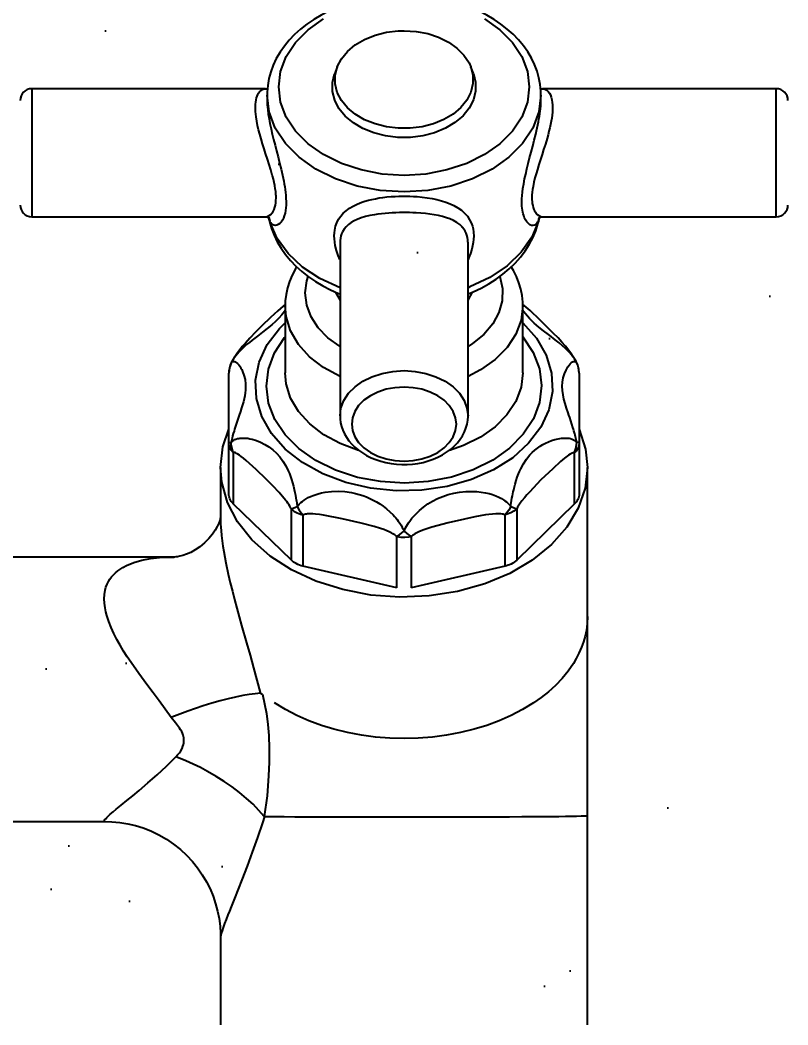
# Model space of a CAD drawing. Extents: x -36 to 357, y 137 to 237.
# Drawn here: x 11.7802 to 11.8396, y 177.7977 to 177.8755 of the extents above; entities that cross this region are included whole.
import ezdxf

# ---------------------------------------------------------------- set-up
doc = ezdxf.new("R2010")
doc.units = 0
doc.header["$LTSCALE"] = 0.01
doc.layers.get('0').update_dxf_attribs({"linetype": 'CONTINUOUS'})
doc.layers.get('DEFPOINTS').update_dxf_attribs({"linetype": 'CONTINUOUS'})
for name, color, linetype in [('01', 1, 'CONTINUOUS'), ('A-HACHURAPARED', 254, 'CONTINUOUS'), ('ARQ-CTA-1_025', 1, 'CONTINUOUS')]:
    doc.layers.add(name, color=color, linetype=linetype)
doc.styles.add('FNDE Texto Cota 0025', font='verdana.ttf', dxfattribs={"height": 0.04})
doc.dimstyles.new('FNDE 1-0025', dxfattribs={"dimscale": 5, "dimtxt": 0.04, "dimasz": 0.0035, "dimexe": 0.15, "dimexo": 0.15, "dimgap": 0.0025, "dimtad": 1, "dimzin": 1, "dimdsep": 46, "dimtxsty": 'FNDE Texto Cota 0025', "dimblk": 'tic', "dimcen": 0.015, "dimdle": 0.15, "dimse1": 1, "dimse2": 1, "dimclrd": 251, "dimclre": 251, "dimclrt": 256, "dimaunit": 1, "dimadec": 3, "dimazin": 0, "dimtfac": 1, "dimtix": 1, "dimtmove": 2, "dimatfit": 3, "dimfxl": 0.15, "dimtvp": 1, "dimtolj": 1, "dimtzin": 0, "dimarcsym": 0})

# ---------------------------------------------------------------- blocks, each defined once
blk = doc.blocks.new('tic')
at = {"color": 251}
for p, q in [((0, -1), (0, 1)), ((-1, 0), (1, 0))]:
    blk.add_line(p, q, dxfattribs=at)
blk.add_line((-0.6, -0.6), (0.6, 0.6))
blk = doc.blocks.new('*D64')
at = {"layer": 'ARQ-CTA-1_025', "color": 251, "lineweight": -2, "transparency": 16777216}
for p, q in [((11.625811, 177.804245), (11.625811, 177.821745)), ((11.625811, 177.736745), (11.625811, 177.786745)), ((11.625811, 177.719245), (11.625811, 177.701745))]:
    blk.add_line(p, q, dxfattribs=at)
at = {"layer": 'DEFPOINTS', "color": 0, "transparency": 16777216}
for p in [(11.625811, 177.786745), (12.037832, 177.786745), (12.037832, 177.736745)]:
    blk.add_point(p, dxfattribs=at)
at = {"layer": 'ARQ-CTA-1_025', "color": 251, "lineweight": -2, "transparency": 16777216, "xscale": 0.0175, "yscale": 0.0175, "zscale": 0.0175}
for p, rotation in [((11.625811, 177.786745), 270), ((11.625811, 177.736745), 90)]:
    blk.add_blockref('tic', p, dxfattribs=dict(at, rotation=rotation))
at = {"layer": 'ARQ-CTA-1_025', "transparency": 16777216, "insert": (11.592492, 177.761745), "char_height": 0.04, "attachment_point": 5, "rotation": 90, "style": 'FNDE Texto Cota 0025'}
blk.add_mtext('\\A1;0.05', dxfattribs=at)
blk = doc.blocks.new('*D65')
at = {"layer": 'ARQ-CTA-1_025', "color": 251, "lineweight": -2, "transparency": 16777216}
for p, q in [((11.502679, 177.894297), (11.502679, 177.911797)), ((11.502679, 177.786797), (11.502679, 177.876797)), ((11.502679, 177.769297), (11.502679, 177.751797))]:
    blk.add_line(p, q, dxfattribs=at)
at = {"layer": 'DEFPOINTS', "color": 0, "transparency": 16777216}
for p in [(11.502679, 177.876797), (11.9147, 177.876797), (11.9147, 177.786797)]:
    blk.add_point(p, dxfattribs=at)
at = {"layer": 'ARQ-CTA-1_025', "color": 251, "lineweight": -2, "transparency": 16777216, "xscale": 0.0175, "yscale": 0.0175, "zscale": 0.0175}
for p, rotation in [((11.502679, 177.876797), 270), ((11.502679, 177.786797), 90)]:
    blk.add_blockref('tic', p, dxfattribs=dict(at, rotation=rotation))
at = {"layer": 'ARQ-CTA-1_025', "transparency": 16777216, "insert": (11.46936, 177.831797), "char_height": 0.04, "attachment_point": 5, "rotation": 90, "style": 'FNDE Texto Cota 0025'}
blk.add_mtext('\\A1;0.10', dxfattribs=at)
blk = doc.blocks.new('A$C093F1C31')
at = {"layer": '01', "ltscale": 10}
for p, q in [((0.09522, 0.14158), (0.09489, 0.14071)), ((0.11277, 0.14071), (0.11243, 0.14158)), ((0.05583, 0.13874), (0.05583, 0.12224)), ((0.08595, 0.13874), (0.05583, 0.13874)), ((0.15183, 0.13874), (0.1217, 0.13874)), ((0.15183, 0.12224), (0.15183, 0.13874)), ((0.08617, 0.13793), (0.08617, 0.13738)), ((0.12149, 0.13738), (0.12149, 0.13793)), ((0.12149, 0.13728), (0.12149, 0.13738)), ((0.05583, 0.12224), (0.08595, 0.12224)), ((0.08636, 0.12217), (0.08637, 0.12213)), ((0.08636, 0.12214), (0.08638, 0.12205)), ((0.1217, 0.12224), (0.15183, 0.12224)), ((0.09558, 0.11886), (0.09558, 0.11882)), ((0.09558, 0.11882), (0.09558, 0.09654)), ((0.11208, 0.09654), (0.11208, 0.11882)), ((0.0885, 0.11077), (0.0885, 0.10211)), ((0.11916, 0.10211), (0.11916, 0.11077)), ((0.08125, 0.09307), (0.08125, 0.10207)), ((0.12641, 0.10207), (0.12641, 0.09307)), ((0.08125, 0.08646), (0.08125, 0.09307)), ((0.12641, 0.09307), (0.12641, 0.08646)), ((0.08182, 0.09182), (0.08182, 0.08521)), ((0.12583, 0.08521), (0.12583, 0.09182)), ((0.08017, 0.08989), (0.08017, 0.08322)), ((0.12748, 0.07065), (0.12748, 0.08989)), ((0.0893, 0.07793), (0.08182, 0.08521)), ((0.0893, 0.07793), (0.0893, 0.08454)), ((0.12583, 0.08521), (0.11836, 0.07793)), ((0.11836, 0.08454), (0.11836, 0.07793)), ((0.0908, 0.08377), (0.0908, 0.07716)), ((0.11686, 0.07716), (0.11686, 0.08377)), ((0.1029, 0.07438), (0.1029, 0.08099)), ((0.10475, 0.08099), (0.10475, 0.07438)), ((0.07415, 0.07834), (0.05303, 0.07834)), ((0.07406, 0.07834), (0.07415, 0.07834)), ((0.07415, 0.07834), (0.07419, 0.07834)), ((0.1029, 0.07438), (0.0908, 0.07716)), ((0.11686, 0.07716), (0.10475, 0.07438)), ((0.12748, 0.04498), (0.12748, 0.07065)), ((0.04789, 0.04423), (0.06527, 0.04423)), ((0.12748, 0.01799), (0.12748, 0.04498)), ((0.08017, 0.02934), (0.08017, 0.01799))]:
    blk.add_line(p, q, dxfattribs=at)
for points in [[(0.10002, 0.15055, 0), (0.09962, 0.15049, 0), (0.09846, 0.15025, 0), (0.09733, 0.14996, 0), (0.09622, 0.14961, 0), (0.09515, 0.1492, 0), (0.09412, 0.14874, 0), (0.09314, 0.14824, 0), (0.0922, 0.14768, 0), (0.09131, 0.14707, 0), (0.09049, 0.14642, 0), (0.08972, 0.14573, 0), (0.08902, 0.145, 0), (0.0884, 0.14424, 0), (0.08784, 0.14345, 0), (0.08736, 0.14263, 0), (0.08696, 0.14179, 0), (0.08664, 0.14093, 0), (0.08641, 0.14006, 0), (0.08625, 0.13918, 0), (0.08617, 0.1383, 0), (0.08617, 0.13789, 0)], [(0.11421, 0.14774, 0), (0.1162, 0.14633, 0), (0.11782, 0.1447, 0), (0.11901, 0.1429, 0), (0.11974, 0.14097, 0), (0.11998, 0.13899, 0), (0.11974, 0.13701, 0), (0.11901, 0.13508, 0), (0.11782, 0.13328, 0), (0.1162, 0.13165, 0), (0.11421, 0.13024, 0), (0.11191, 0.1291, 0), (0.10935, 0.12826, 0), (0.10663, 0.12774, 0), (0.10383, 0.12757, 0), (0.10102, 0.12774, 0), (0.0983, 0.12826, 0), (0.09575, 0.1291, 0), (0.09344, 0.13024, 0), (0.09145, 0.13165, 0), (0.08983, 0.13328, 0), (0.08864, 0.13508, 0), (0.08792, 0.13701, 0), (0.08767, 0.13899, 0), (0.08792, 0.14097, 0), (0.08864, 0.1429, 0), (0.08983, 0.1447, 0), (0.09145, 0.14633, 0), (0.09344, 0.14774, 0)], [(0.12149, 0.13796, 0), (0.12147, 0.13841, 0), (0.12139, 0.13929, 0), (0.12122, 0.14016, 0), (0.12098, 0.14102, 0), (0.12066, 0.14187, 0), (0.12025, 0.1427, 0), (0.11978, 0.1435, 0), (0.11923, 0.14428, 0), (0.1186, 0.14504, 0), (0.11791, 0.14576, 0), (0.11715, 0.14644, 0), (0.11633, 0.14708, 0), (0.11545, 0.14768, 0), (0.11451, 0.14824, 0), (0.11353, 0.14875, 0), (0.1125, 0.1492, 0), (0.11143, 0.14961, 0), (0.11033, 0.14995, 0), (0.1092, 0.15025, 0), (0.10804, 0.15049, 0), (0.10764, 0.15055, 0)], [(0.09522, 0.14158, 0), (0.09576, 0.14261, 0), (0.09654, 0.14356, 0), (0.09754, 0.1444, 0), (0.09874, 0.14511, 0), (0.10009, 0.14565, 0), (0.10155, 0.14602, 0), (0.10308, 0.14621, 0), (0.10383, 0.14623, 0)], [(0.10383, 0.14623, 0), (0.10538, 0.14614, 0), (0.10688, 0.14585, 0), (0.10829, 0.14539, 0), (0.10956, 0.14476, 0), (0.11066, 0.14398, 0), (0.11155, 0.14308, 0), (0.11221, 0.14208, 0), (0.11243, 0.14158, 0)], [(0.11243, 0.14158, 0), (0.11271, 0.1405, 0), (0.11271, 0.1394, 0), (0.11245, 0.13832, 0), (0.11192, 0.13728, 0), (0.11115, 0.13633, 0), (0.11016, 0.13548, 0), (0.10897, 0.13477, 0), (0.10763, 0.13422, 0), (0.10617, 0.13384, 0), (0.10464, 0.13365, 0), (0.10308, 0.13364, 0), (0.10155, 0.13383, 0), (0.10009, 0.1342, 0), (0.09874, 0.13475, 0), (0.09754, 0.13545, 0), (0.09654, 0.13629, 0), (0.09576, 0.13724, 0), (0.09522, 0.13827, 0), (0.09495, 0.13936, 0), (0.09494, 0.14045, 0), (0.0952, 0.14154, 0), (0.09522, 0.14158, 0)], [(0.11277, 0.14071, 0), (0.11305, 0.13959, 0), (0.11306, 0.13844, 0), (0.11279, 0.13732, 0), (0.11224, 0.13624, 0), (0.11144, 0.13525, 0), (0.1104, 0.13437, 0), (0.10917, 0.13364, 0), (0.10777, 0.13306, 0), (0.10626, 0.13267, 0), (0.10467, 0.13247, 0), (0.10305, 0.13246, 0), (0.10146, 0.13266, 0), (0.09994, 0.13304, 0), (0.09854, 0.13361, 0), (0.0973, 0.13434, 0), (0.09626, 0.13521, 0), (0.09544, 0.1362, 0), (0.09489, 0.13727, 0), (0.0946, 0.1384, 0), (0.09459, 0.13954, 0), (0.09487, 0.14066, 0), (0.09489, 0.14071, 0)], [(0.08596, 0.12224, 0), (0.08603, 0.12224, 0), (0.08623, 0.12228, 0), (0.08644, 0.12238, 0), (0.08664, 0.12252, 0), (0.0868, 0.12269, 0), (0.08694, 0.12291, 0), (0.08707, 0.12316, 0), (0.08718, 0.12346, 0), (0.08725, 0.12372, 0), (0.08729, 0.12401, 0), (0.08732, 0.12432, 0), (0.08733, 0.12465, 0), (0.08733, 0.12488, 0), (0.08732, 0.12512, 0), (0.08728, 0.12548, 0), (0.08723, 0.12585, 0), (0.08717, 0.12624, 0), (0.08708, 0.12665, 0), (0.08698, 0.12707, 0), (0.08687, 0.1275, 0), (0.08684, 0.12761, 0), (0.08665, 0.12828, 0), (0.08644, 0.12896, 0), (0.08622, 0.12966, 0), (0.08599, 0.13037, 0), (0.08579, 0.131, 0), (0.08559, 0.13163, 0), (0.0854, 0.13226, 0), (0.08522, 0.13289, 0), (0.08508, 0.13346, 0), (0.08495, 0.13402, 0), (0.08484, 0.13457, 0), (0.08476, 0.1351, 0), (0.08472, 0.13545, 0), (0.08469, 0.13579, 0), (0.08467, 0.13611, 0), (0.08467, 0.13643, 0), (0.08468, 0.13673, 0), (0.08471, 0.13701, 0), (0.08475, 0.13729, 0), (0.08481, 0.13755, 0), (0.08489, 0.13778, 0), (0.08498, 0.138, 0), (0.08508, 0.13819, 0), (0.0852, 0.13835, 0), (0.08539, 0.13853, 0), (0.08559, 0.13866, 0), (0.08581, 0.13872, 0), (0.08596, 0.13874, 0)], [(0.12171, 0.13874, 0), (0.12186, 0.13872, 0), (0.12206, 0.13866, 0), (0.12226, 0.13854, 0), (0.12242, 0.13839, 0), (0.12257, 0.13819, 0), (0.1227, 0.13795, 0), (0.12281, 0.13766, 0), (0.1229, 0.13733, 0), (0.12295, 0.13696, 0), (0.12298, 0.13668, 0), (0.12299, 0.13638, 0), (0.12298, 0.13607, 0), (0.12296, 0.13572, 0), (0.12293, 0.13535, 0), (0.12288, 0.13496, 0), (0.12281, 0.13455, 0), (0.12273, 0.13413, 0), (0.12263, 0.13369, 0), (0.12252, 0.13325, 0), (0.1224, 0.13279, 0), (0.12227, 0.13233, 0), (0.12206, 0.13161, 0), (0.12183, 0.13089, 0), (0.12163, 0.13025, 0), (0.12142, 0.12961, 0), (0.12121, 0.12897, 0), (0.12102, 0.12833, 0), (0.12086, 0.12777, 0), (0.12071, 0.12723, 0), (0.12058, 0.12668, 0), (0.12047, 0.12615, 0), (0.12041, 0.12576, 0), (0.12036, 0.12538, 0), (0.12033, 0.12501, 0), (0.12032, 0.12465, 0), (0.12032, 0.12443, 0), (0.12034, 0.12422, 0), (0.12037, 0.12393, 0), (0.12042, 0.12366, 0), (0.12049, 0.12341, 0), (0.12057, 0.12318, 0), (0.12067, 0.12298, 0), (0.12078, 0.1228, 0), (0.12081, 0.12275, 0), (0.121, 0.12254, 0), (0.12121, 0.12238, 0), (0.12144, 0.12228, 0), (0.12167, 0.12224, 0), (0.1217, 0.12224, 0)], [(0.12149, 0.13793, 0), (0.12122, 0.13576, 0), (0.12042, 0.13366, 0), (0.11912, 0.13168, 0), (0.11735, 0.1299, 0), (0.11518, 0.12836, 0), (0.11266, 0.12711, 0), (0.10987, 0.12619, 0), (0.10689, 0.12563, 0), (0.10383, 0.12544, 0), (0.10076, 0.12563, 0), (0.09779, 0.12619, 0), (0.095, 0.12711, 0), (0.09248, 0.12836, 0), (0.0903, 0.1299, 0), (0.08853, 0.13168, 0), (0.08723, 0.13366, 0), (0.08644, 0.13576, 0), (0.08617, 0.1379, 0)], [(0.12149, 0.13793, 0), (0.12149, 0.13796, 0)], [(0.08617, 0.13738, 0), (0.08617, 0.13719, 0), (0.08618, 0.13692, 0), (0.0862, 0.13664, 0), (0.08622, 0.13635, 0), (0.08625, 0.13605, 0), (0.08633, 0.13547, 0), (0.08642, 0.13487, 0), (0.08654, 0.13424, 0), (0.08668, 0.13358, 0), (0.08684, 0.13289, 0), (0.08701, 0.13219, 0), (0.0872, 0.13146, 0), (0.08738, 0.13074, 0), (0.08759, 0.12995, 0), (0.08779, 0.12916, 0), (0.08799, 0.12836, 0), (0.08817, 0.12758, 0), (0.08833, 0.12683, 0), (0.08839, 0.12646, 0), (0.08845, 0.12609, 0), (0.08851, 0.12573, 0), (0.08855, 0.12537, 0), (0.08859, 0.12502, 0), (0.08861, 0.12469, 0), (0.08863, 0.12413, 0), (0.08862, 0.12374, 0), (0.08859, 0.12338, 0), (0.08855, 0.12303, 0), (0.08849, 0.12271, 0), (0.08839, 0.12236, 0), (0.08827, 0.12205, 0), (0.08814, 0.12177, 0), (0.08798, 0.12154, 0), (0.08781, 0.12135, 0), (0.08762, 0.12122, 0), (0.08743, 0.12113, 0), (0.08723, 0.12111, 0), (0.08703, 0.12115, 0), (0.08684, 0.12125, 0), (0.08675, 0.12133, 0), (0.08667, 0.12143, 0), (0.08658, 0.12155, 0), (0.08651, 0.12168, 0)], [(0.12115, 0.12168, 0), (0.12106, 0.12154, 0), (0.12097, 0.12141, 0), (0.12081, 0.12126, 0), (0.12064, 0.12116, 0), (0.12046, 0.12111, 0), (0.12027, 0.12112, 0), (0.12006, 0.1212, 0), (0.11986, 0.12134, 0), (0.11966, 0.12156, 0), (0.11948, 0.12184, 0), (0.11933, 0.12218, 0), (0.11926, 0.12237, 0), (0.1192, 0.12259, 0), (0.11915, 0.12282, 0), (0.1191, 0.12307, 0), (0.11907, 0.12333, 0), (0.11904, 0.12361, 0), (0.11903, 0.12413, 0), (0.11904, 0.12454, 0), (0.11906, 0.12497, 0), (0.11911, 0.12542, 0), (0.11917, 0.12589, 0), (0.11926, 0.12648, 0), (0.11938, 0.1271, 0), (0.11952, 0.12774, 0), (0.11967, 0.1284, 0), (0.11985, 0.12911, 0), (0.12003, 0.12983, 0), (0.12023, 0.13058, 0), (0.12042, 0.13133, 0), (0.12062, 0.13211, 0), (0.12082, 0.1329, 0), (0.12091, 0.1333, 0), (0.121, 0.13369, 0), (0.12108, 0.13409, 0), (0.12116, 0.13448, 0), (0.12122, 0.13483, 0), (0.12128, 0.13517, 0), (0.12133, 0.13551, 0), (0.12138, 0.13584, 0), (0.12142, 0.13617, 0), (0.12145, 0.13649, 0), (0.12147, 0.13681, 0), (0.12148, 0.13711, 0), (0.12149, 0.13728, 0)], [(0.09557, 0.11672, 0), (0.09535, 0.11724, 0), (0.09513, 0.11789, 0), (0.09497, 0.11852, 0), (0.0949, 0.11895, 0), (0.09485, 0.11937, 0), (0.09484, 0.11978, 0), (0.09486, 0.12015, 0), (0.0949, 0.1205, 0), (0.09501, 0.121, 0), (0.09518, 0.12146, 0), (0.0954, 0.12191, 0), (0.09568, 0.12232, 0), (0.096, 0.12268, 0), (0.09637, 0.12301, 0), (0.09679, 0.12332, 0), (0.09726, 0.1236, 0), (0.09779, 0.12386, 0), (0.09837, 0.12409, 0), (0.09879, 0.12423, 0), (0.09924, 0.12435, 0), (0.0997, 0.12447, 0), (0.10015, 0.12456, 0), (0.10063, 0.12465, 0), (0.10111, 0.12472, 0), (0.10163, 0.12478, 0), (0.10216, 0.12483, 0), (0.10269, 0.12486, 0), (0.10316, 0.12488, 0), (0.10362, 0.12489, 0), (0.10409, 0.12489, 0), (0.10458, 0.12488, 0), (0.10506, 0.12486, 0), (0.10554, 0.12483, 0), (0.10619, 0.12476, 0), (0.10682, 0.12468, 0), (0.10745, 0.12457, 0), (0.10805, 0.12445, 0), (0.10865, 0.12429, 0), (0.10922, 0.12411, 0), (0.10976, 0.1239, 0), (0.11027, 0.12367, 0), (0.11078, 0.12338, 0), (0.11123, 0.12306, 0), (0.11164, 0.12269, 0), (0.112, 0.12229, 0), (0.11229, 0.12185, 0), (0.11252, 0.12137, 0), (0.11264, 0.12102, 0), (0.11273, 0.12065, 0), (0.11279, 0.12026, 0), (0.11281, 0.11974, 0), (0.1128, 0.11933, 0), (0.11275, 0.11892, 0), (0.11268, 0.11849, 0), (0.11257, 0.11805, 0), (0.1124, 0.11751, 0), (0.11219, 0.11696, 0), (0.11208, 0.11672, 0)], [(0.08596, 0.12224, 0), (0.08601, 0.12223, 0), (0.08621, 0.12219, 0), (0.08633, 0.12214, 0), (0.0864, 0.12209, 0), (0.08644, 0.12206, 0), (0.08644, 0.12206, 0)], [(0.08638, 0.12214, 0), (0.08636, 0.12217, 0)], [(0.08651, 0.12168, 0), (0.08646, 0.12192, 0), (0.08638, 0.12214, 0)], [(0.08638, 0.12205, 0), (0.08648, 0.1216, 0), (0.08674, 0.12071, 0), (0.08708, 0.11984, 0), (0.08749, 0.11899, 0), (0.08799, 0.11816, 0), (0.08855, 0.11736, 0), (0.08919, 0.11659, 0), (0.0899, 0.11585, 0), (0.09067, 0.11515, 0), (0.09151, 0.11449, 0), (0.09241, 0.11388, 0), (0.09336, 0.11332, 0), (0.09436, 0.1128, 0), (0.0954, 0.11234, 0), (0.09557, 0.11227, 0)], [(0.08639, 0.12214, 0), (0.08651, 0.12168, 0)], [(0.11208, 0.11882, 0), (0.11207, 0.11905, 0), (0.11205, 0.11926, 0), (0.112, 0.11956, 0), (0.11193, 0.11985, 0), (0.11183, 0.12012, 0), (0.11171, 0.12038, 0), (0.11155, 0.12062, 0), (0.11138, 0.12085, 0), (0.11133, 0.12091, 0), (0.11101, 0.12121, 0), (0.11064, 0.12148, 0), (0.11021, 0.12173, 0), (0.10974, 0.12194, 0), (0.10929, 0.1221, 0), (0.1088, 0.12225, 0), (0.10827, 0.12237, 0), (0.1077, 0.12248, 0), (0.10716, 0.12256, 0), (0.1066, 0.12263, 0), (0.10601, 0.12269, 0), (0.1054, 0.12273, 0), (0.10497, 0.12275, 0), (0.10455, 0.12276, 0), (0.10412, 0.12277, 0), (0.10367, 0.12277, 0), (0.10323, 0.12277, 0), (0.10278, 0.12275, 0), (0.10231, 0.12273, 0), (0.10185, 0.1227, 0), (0.10139, 0.12267, 0), (0.10093, 0.12262, 0), (0.10047, 0.12256, 0), (0.10004, 0.12249, 0), (0.09943, 0.12238, 0), (0.09885, 0.12225, 0), (0.0983, 0.12208, 0), (0.0978, 0.12189, 0), (0.09738, 0.12169, 0), (0.097, 0.12147, 0), (0.09665, 0.12122, 0), (0.09635, 0.12093, 0), (0.0961, 0.12062, 0), (0.0959, 0.12028, 0), (0.09578, 0.12002, 0), (0.0957, 0.11975, 0), (0.09563, 0.11947, 0), (0.09559, 0.11917, 0), (0.09558, 0.11886, 0)], [(0.11208, 0.11228, 0), (0.11274, 0.11255, 0), (0.11377, 0.11303, 0), (0.11475, 0.11358, 0), (0.11569, 0.11417, 0), (0.11657, 0.11482, 0), (0.11739, 0.11551, 0), (0.11815, 0.11624, 0), (0.11883, 0.11702, 0), (0.11944, 0.11783, 0), (0.11998, 0.11867, 0), (0.12043, 0.11953, 0), (0.12081, 0.12042, 0), (0.1211, 0.12132, 0), (0.12129, 0.12213, 0)], [(0.12126, 0.12212, 0), (0.12118, 0.1219, 0), (0.12115, 0.12168, 0)], [(0.12126, 0.12212, 0), (0.12115, 0.12168, 0)], [(0.1212, 0.12204, 0), (0.12121, 0.12205, 0), (0.12125, 0.12209, 0), (0.12132, 0.12213, 0), (0.12143, 0.12219, 0), (0.12158, 0.12223, 0), (0.12171, 0.12224, 0)], [(0.09558, 0.11308, 0), (0.09299, 0.11426, 0), (0.09073, 0.11574, 0), (0.08888, 0.11747, 0), (0.08747, 0.11941, 0), (0.08656, 0.12149, 0), (0.08651, 0.12168, 0)], [(0.12115, 0.12168, 0), (0.12029, 0.11959, 0), (0.11893, 0.11764, 0), (0.11711, 0.11589, 0), (0.11488, 0.11438, 0), (0.11233, 0.11317, 0), (0.11208, 0.11308, 0)], [(0.08999, 0.11576, 0), (0.08984, 0.1155, 0), (0.08941, 0.11471, 0), (0.08906, 0.11389, 0), (0.0888, 0.11306, 0), (0.08862, 0.11222, 0), (0.08852, 0.11137, 0), (0.0885, 0.11078, 0)], [(0.11916, 0.11078, 0), (0.11914, 0.11122, 0), (0.11906, 0.11207, 0), (0.1189, 0.1129, 0), (0.11865, 0.11372, 0), (0.11833, 0.11452, 0), (0.11793, 0.1153, 0), (0.11766, 0.11576, 0)], [(0.09558, 0.10549, 0), (0.09402, 0.10661, 0), (0.09276, 0.1079, 0), (0.09184, 0.10932, 0), (0.09128, 0.11084, 0), (0.0911, 0.1124, 0), (0.09131, 0.11397, 0), (0.09148, 0.11451, 0)], [(0.11617, 0.11452, 0), (0.11652, 0.11297, 0), (0.11648, 0.1114, 0), (0.11606, 0.10986, 0), (0.11527, 0.1084, 0), (0.11413, 0.10705, 0), (0.11267, 0.10587, 0), (0.11208, 0.10549, 0)], [(0.09499, 0.11252, 0), (0.09558, 0.11149, 0)], [(0.11208, 0.11149, 0), (0.11266, 0.11251, 0)], [(0.0885, 0.11092, 0), (0.08824, 0.11071, 0), (0.08754, 0.1101, 0), (0.08662, 0.10924, 0), (0.08549, 0.10814, 0), (0.08469, 0.10735, 0), (0.08395, 0.10658, 0), (0.08337, 0.10593, 0), (0.08297, 0.10548, 0), (0.08265, 0.10508, 0), (0.08235, 0.10469, 0), (0.08209, 0.1043, 0), (0.0819, 0.10401, 0), (0.08174, 0.10374, 0), (0.08159, 0.10347, 0), (0.08155, 0.10338, 0)], [(0.09558, 0.10163, 0), (0.09346, 0.10278, 0), (0.09166, 0.10418, 0), (0.09022, 0.10577, 0), (0.0892, 0.10752, 0), (0.08863, 0.10936, 0), (0.0885, 0.11078, 0)], [(0.11916, 0.11078, 0), (0.11893, 0.1089, 0), (0.11824, 0.10707, 0), (0.11711, 0.10536, 0), (0.11558, 0.10381, 0), (0.11369, 0.10247, 0), (0.11208, 0.10163, 0)], [(0.12611, 0.10338, 0), (0.1261, 0.1034, 0), (0.12596, 0.10367, 0), (0.12581, 0.10392, 0), (0.12566, 0.10416, 0), (0.12544, 0.10449, 0), (0.12521, 0.10481, 0), (0.12496, 0.10513, 0), (0.12463, 0.10554, 0), (0.12419, 0.10604, 0), (0.12369, 0.10659, 0), (0.12308, 0.10722, 0), (0.12226, 0.10804, 0), (0.12135, 0.10893, 0), (0.12008, 0.11012, 0), (0.11933, 0.11077, 0), (0.11916, 0.11092, 0)], [(0.0885, 0.11013, 0), (0.08841, 0.11002, 0), (0.08807, 0.10959, 0), (0.08768, 0.10915, 0), (0.08725, 0.10871, 0), (0.08677, 0.10827, 0), (0.0862, 0.1078, 0), (0.08558, 0.10733, 0), (0.08493, 0.10683, 0), (0.0846, 0.10658, 0), (0.08426, 0.10632, 0), (0.0839, 0.10603, 0), (0.08354, 0.10573, 0), (0.08319, 0.10541, 0), (0.08284, 0.10508, 0), (0.08258, 0.10481, 0), (0.08234, 0.10454, 0), (0.08211, 0.10425, 0), (0.082, 0.1041, 0), (0.08189, 0.10396, 0), (0.0818, 0.10381, 0), (0.08171, 0.10367, 0), (0.08162, 0.10352, 0), (0.08155, 0.10337, 0)], [(0.12611, 0.10337, 0), (0.12602, 0.10354, 0), (0.12588, 0.10378, 0), (0.12572, 0.10402, 0), (0.12555, 0.10425, 0), (0.12536, 0.10449, 0), (0.12519, 0.10468, 0), (0.12502, 0.10487, 0), (0.12484, 0.10505, 0), (0.12465, 0.10524, 0), (0.12426, 0.1056, 0), (0.12385, 0.10595, 0), (0.12348, 0.10624, 0), (0.12311, 0.10653, 0), (0.12279, 0.10678, 0), (0.12246, 0.10703, 0), (0.12182, 0.10751, 0), (0.12121, 0.108, 0), (0.12063, 0.1085, 0), (0.12032, 0.1088, 0), (0.12002, 0.10909, 0), (0.11975, 0.1094, 0), (0.11949, 0.1097, 0), (0.11927, 0.10998, 0), (0.11915, 0.11013, 0)], [(0.11916, 0.10856, 0), (0.12092, 0.10655, 0), (0.12217, 0.10436, 0), (0.12286, 0.10205, 0), (0.12298, 0.09969, 0), (0.12251, 0.09734, 0), (0.12147, 0.0951, 0), (0.1199, 0.09301, 0), (0.11784, 0.09115, 0), (0.11535, 0.08957, 0), (0.11251, 0.08832, 0), (0.10941, 0.08744, 0), (0.10614, 0.08695, 0), (0.1028, 0.08687, 0), (0.09949, 0.0872, 0), (0.09631, 0.08794, 0), (0.09336, 0.08905, 0), (0.09073, 0.09051, 0), (0.0885, 0.09226, 0), (0.08673, 0.09427, 0), (0.08548, 0.09646, 0), (0.08479, 0.09878, 0), (0.08468, 0.10114, 0), (0.08515, 0.10348, 0), (0.08618, 0.10573, 0), (0.08776, 0.10781, 0), (0.0885, 0.10856, 0)], [(0.11916, 0.10672, 0), (0.12047, 0.10474, 0), (0.12128, 0.10263, 0), (0.12156, 0.10045, 0), (0.1213, 0.09827, 0), (0.12051, 0.09616, 0), (0.11921, 0.09418, 0), (0.11745, 0.09238, 0), (0.11527, 0.09083, 0), (0.11274, 0.08957, 0), (0.10995, 0.08864, 0), (0.10696, 0.08807, 0), (0.10388, 0.08787, 0), (0.1008, 0.08806, 0), (0.09781, 0.08861, 0), (0.09501, 0.08953, 0), (0.09247, 0.09078, 0), (0.09028, 0.09232, 0), (0.0885, 0.09411, 0), (0.08718, 0.09609, 0), (0.08637, 0.09819, 0), (0.08609, 0.10037, 0), (0.08635, 0.10255, 0), (0.08714, 0.10466, 0), (0.08844, 0.10665, 0), (0.0885, 0.10672, 0)], [(0.08155, 0.10337, 0), (0.08136, 0.10289, 0), (0.08126, 0.10237, 0), (0.08125, 0.10207, 0)], [(0.08155, 0.10337, 0), (0.08159, 0.10344, 0), (0.08165, 0.1035, 0), (0.08172, 0.10355, 0), (0.0818, 0.10357, 0), (0.08188, 0.10358, 0), (0.08195, 0.10357, 0), (0.08203, 0.10354, 0), (0.0821, 0.1035, 0), (0.08218, 0.10345, 0), (0.08234, 0.10331, 0), (0.08251, 0.10313, 0), (0.08265, 0.10294, 0), (0.08279, 0.10272, 0), (0.0829, 0.10251, 0), (0.08301, 0.10228, 0), (0.08319, 0.10178, 0), (0.08333, 0.10122, 0), (0.0834, 0.10062, 0), (0.08341, 0.10025, 0), (0.0834, 0.09988, 0), (0.08336, 0.0995, 0), (0.0833, 0.09911, 0), (0.08322, 0.09874, 0), (0.08312, 0.09836, 0), (0.08301, 0.09797, 0), (0.08289, 0.09758, 0), (0.08273, 0.09711, 0), (0.08257, 0.09663, 0), (0.0824, 0.09613, 0), (0.08231, 0.09587, 0), (0.08222, 0.0956, 0), (0.08214, 0.09535, 0), (0.08206, 0.0951, 0), (0.08198, 0.09485, 0), (0.08191, 0.09459, 0), (0.08182, 0.09428, 0), (0.08173, 0.09397, 0), (0.08166, 0.09365, 0), (0.08162, 0.09349, 0), (0.08159, 0.09334, 0), (0.08155, 0.09314, 0)], [(0.12611, 0.09314, 0), (0.12607, 0.09331, 0), (0.12603, 0.09349, 0), (0.12599, 0.09367, 0), (0.12595, 0.09385, 0), (0.1259, 0.09404, 0), (0.12585, 0.09423, 0), (0.12574, 0.09461, 0), (0.12568, 0.09483, 0), (0.12561, 0.09504, 0), (0.12547, 0.09547, 0), (0.12533, 0.0959, 0), (0.12519, 0.09633, 0), (0.12508, 0.09664, 0), (0.12498, 0.09694, 0), (0.12478, 0.09753, 0), (0.1246, 0.09812, 0), (0.12445, 0.09869, 0), (0.12433, 0.09925, 0), (0.12426, 0.09981, 0), (0.12424, 0.10036, 0), (0.12428, 0.1009, 0), (0.12437, 0.10145, 0), (0.12453, 0.10198, 0), (0.12473, 0.10246, 0), (0.12485, 0.10269, 0), (0.12497, 0.10289, 0), (0.12511, 0.10308, 0), (0.12525, 0.10325, 0), (0.1254, 0.10339, 0), (0.12554, 0.1035, 0), (0.12565, 0.10355, 0), (0.12576, 0.10358, 0), (0.12586, 0.10357, 0), (0.12591, 0.10356, 0), (0.12595, 0.10354, 0), (0.126, 0.10351, 0), (0.12604, 0.10347, 0), (0.12607, 0.10343, 0), (0.12611, 0.10337, 0)], [(0.12641, 0.10207, 0), (0.12636, 0.10259, 0), (0.12623, 0.10309, 0), (0.12611, 0.10337, 0)], [(0.09796, 0.0921, 0), (0.09559, 0.09297, 0), (0.09347, 0.09412, 0), (0.09167, 0.09551, 0), (0.09023, 0.0971, 0), (0.08921, 0.09885, 0), (0.08863, 0.10069, 0), (0.0885, 0.10211, 0)], [(0.09558, 0.09654, 0), (0.0957, 0.09756, 0), (0.09607, 0.09854, 0), (0.09668, 0.09946, 0), (0.09751, 0.10029, 0), (0.09852, 0.10101, 0), (0.0997, 0.1016, 0), (0.10101, 0.10203, 0), (0.10239, 0.10229, 0), (0.10383, 0.10238, 0), (0.10526, 0.10229, 0), (0.10665, 0.10203, 0), (0.10795, 0.1016, 0), (0.10913, 0.10101, 0), (0.11015, 0.10029, 0), (0.11097, 0.09946, 0), (0.11158, 0.09854, 0), (0.11195, 0.09756, 0), (0.11208, 0.09655, 0)], [(0.11916, 0.10211, 0), (0.11892, 0.10023, 0), (0.11823, 0.0984, 0), (0.1171, 0.09669, 0), (0.11557, 0.09514, 0), (0.11368, 0.09381, 0), (0.11149, 0.09272, 0), (0.10968, 0.09209, 0)], [(0.09558, 0.09654, 0), (0.09559, 0.09615, 0), (0.09566, 0.09566, 0), (0.09577, 0.09518, 0), (0.09593, 0.0947, 0), (0.09615, 0.09424, 0), (0.09641, 0.09378, 0), (0.09672, 0.09333, 0), (0.09708, 0.09291, 0), (0.0975, 0.0925, 0), (0.09796, 0.09211, 0), (0.09846, 0.09176, 0), (0.09901, 0.09143, 0), (0.09959, 0.09115, 0), (0.10021, 0.0909, 0), (0.10085, 0.09069, 0), (0.1015, 0.09052, 0), (0.10218, 0.0904, 0), (0.10286, 0.09031, 0), (0.10355, 0.09027, 0), (0.10425, 0.09028, 0), (0.10494, 0.09033, 0), (0.10562, 0.09042, 0), (0.10629, 0.09055, 0), (0.10695, 0.09073, 0), (0.10758, 0.09095, 0), (0.1082, 0.09121, 0), (0.10878, 0.09151, 0), (0.10932, 0.09185, 0), (0.10983, 0.09222, 0), (0.1103, 0.09263, 0), (0.11071, 0.09306, 0), (0.11107, 0.09352, 0), (0.11138, 0.09399, 0), (0.11163, 0.09448, 0), (0.11182, 0.09498, 0), (0.11196, 0.09547, 0), (0.11204, 0.09597, 0), (0.11208, 0.09647, 0), (0.11208, 0.09655, 0)], [(0.08017, 0.08989, 0), (0.08047, 0.09255, 0), (0.08122, 0.09483, 0)], [(0.12643, 0.09483, 0), (0.12725, 0.09223, 0), (0.12748, 0.08989, 0)], [(0.08155, 0.09314, 0), (0.08162, 0.09322, 0), (0.08171, 0.09329, 0), (0.0818, 0.09336, 0), (0.0819, 0.09342, 0), (0.08201, 0.09348, 0), (0.08213, 0.09353, 0), (0.08237, 0.09361, 0), (0.08252, 0.09364, 0), (0.08267, 0.09367, 0), (0.083, 0.09369, 0), (0.08334, 0.09369, 0), (0.0837, 0.09365, 0), (0.08397, 0.0936, 0), (0.08424, 0.09354, 0), (0.08479, 0.09337, 0), (0.08534, 0.09315, 0), (0.08588, 0.09287, 0), (0.0864, 0.09254, 0), (0.0869, 0.09217, 0), (0.08737, 0.09174, 0), (0.0878, 0.09127, 0), (0.08821, 0.09072, 0), (0.08858, 0.09012, 0), (0.0889, 0.08946, 0), (0.08905, 0.08911, 0), (0.08918, 0.08874, 0), (0.08932, 0.08834, 0), (0.08945, 0.08792, 0), (0.08957, 0.08748, 0), (0.08968, 0.08703, 0), (0.08976, 0.08667, 0), (0.08983, 0.08631, 0), (0.0899, 0.08594, 0), (0.08993, 0.08575, 0), (0.08996, 0.08556, 0), (0.08999, 0.08538, 0), (0.09001, 0.08521, 0), (0.09004, 0.08503, 0), (0.09006, 0.08485, 0)], [(0.1176, 0.08485, 0), (0.11762, 0.08505, 0), (0.11766, 0.08534, 0), (0.1177, 0.08564, 0), (0.11775, 0.08594, 0), (0.11781, 0.08624, 0), (0.11786, 0.0865, 0), (0.11791, 0.08675, 0), (0.11797, 0.087, 0), (0.11803, 0.08724, 0), (0.11815, 0.08774, 0), (0.1183, 0.08822, 0), (0.11843, 0.08864, 0), (0.11858, 0.08905, 0), (0.11872, 0.08939, 0), (0.11888, 0.08972, 0), (0.11922, 0.09036, 0), (0.11961, 0.09096, 0), (0.12007, 0.09152, 0), (0.12037, 0.09183, 0), (0.12069, 0.09211, 0), (0.12103, 0.09238, 0), (0.12138, 0.09263, 0), (0.12173, 0.09284, 0), (0.12208, 0.09304, 0), (0.12245, 0.09321, 0), (0.12283, 0.09336, 0), (0.12326, 0.0935, 0), (0.12369, 0.0936, 0), (0.12413, 0.09367, 0), (0.12434, 0.09369, 0), (0.12456, 0.09369, 0), (0.12475, 0.09369, 0), (0.12494, 0.09367, 0), (0.12512, 0.09365, 0), (0.1253, 0.09361, 0), (0.1255, 0.09354, 0), (0.12568, 0.09346, 0), (0.12586, 0.09336, 0), (0.12594, 0.09329, 0), (0.12602, 0.09323, 0), (0.12611, 0.09314, 0)], [(0.08125, 0.09307, 0), (0.08129, 0.0931, 0), (0.08143, 0.09312, 0), (0.08155, 0.09314, 0)], [(0.08182, 0.09182, 0), (0.08155, 0.09214, 0), (0.08136, 0.09249, 0), (0.08126, 0.09285, 0), (0.08125, 0.09307, 0)], [(0.08182, 0.09182, 0), (0.08165, 0.09232, 0), (0.08156, 0.09283, 0), (0.08155, 0.09314, 0)], [(0.12583, 0.09182, 0), (0.126, 0.09232, 0), (0.12609, 0.09283, 0), (0.12611, 0.09314, 0)], [(0.12641, 0.09307, 0), (0.12636, 0.0927, 0), (0.12623, 0.09234, 0), (0.12601, 0.09201, 0), (0.12583, 0.09182, 0)], [(0.12641, 0.09307, 0), (0.12636, 0.0931, 0), (0.12623, 0.09312, 0), (0.12611, 0.09314, 0)], [(0.0893, 0.08454, 0), (0.08925, 0.08464, 0), (0.0892, 0.08473, 0), (0.08915, 0.08482, 0), (0.0891, 0.08491, 0), (0.08897, 0.0851, 0), (0.08884, 0.08529, 0), (0.0887, 0.08548, 0), (0.08856, 0.08566, 0), (0.08774, 0.08665, 0), (0.0869, 0.08754, 0), (0.08605, 0.08838, 0), (0.08476, 0.08964, 0), (0.08347, 0.0908, 0), (0.08315, 0.09107, 0), (0.08284, 0.09131, 0), (0.08262, 0.09146, 0), (0.08242, 0.0916, 0), (0.08221, 0.09171, 0), (0.08211, 0.09176, 0), (0.08201, 0.0918, 0), (0.08194, 0.09181, 0), (0.08188, 0.09182, 0), (0.08182, 0.09182, 0)], [(0.12583, 0.09182, 0), (0.12579, 0.09182, 0), (0.12571, 0.09181, 0), (0.12562, 0.09179, 0), (0.12553, 0.09175, 0), (0.12543, 0.09171, 0), (0.12524, 0.0916, 0), (0.12504, 0.09147, 0), (0.12453, 0.09109, 0), (0.12402, 0.09066, 0), (0.123, 0.08973, 0), (0.12149, 0.08828, 0), (0.11999, 0.08671, 0), (0.11967, 0.08636, 0), (0.11935, 0.08598, 0), (0.11903, 0.08559, 0), (0.11873, 0.08517, 0), (0.11864, 0.08504, 0), (0.11856, 0.08491, 0), (0.11848, 0.08477, 0), (0.1184, 0.08463, 0), (0.11836, 0.08454, 0)], [(0.12748, 0.08989, 0), (0.12718, 0.08724, 0), (0.12629, 0.08465, 0), (0.12483, 0.0822, 0), (0.12284, 0.07994, 0), (0.12037, 0.07794, 0), (0.11747, 0.07623, 0), (0.11424, 0.07487, 0), (0.11074, 0.0739, 0), (0.10706, 0.07332, 0), (0.1033, 0.07317, 0), (0.09956, 0.07344, 0), (0.09592, 0.07413, 0), (0.09248, 0.07522, 0), (0.08933, 0.07667, 0), (0.08655, 0.07847, 0), (0.08421, 0.08055, 0), (0.08236, 0.08287, 0), (0.08105, 0.08537, 0), (0.08033, 0.08798, 0), (0.08017, 0.08989, 0)], [(0.08182, 0.08521, 0), (0.08168, 0.08536, 0), (0.08156, 0.08551, 0), (0.08146, 0.08568, 0), (0.08137, 0.08585, 0), (0.08132, 0.086, 0), (0.08128, 0.08615, 0), (0.08125, 0.0863, 0), (0.08125, 0.08646, 0)], [(0.09006, 0.08485, 0), (0.09016, 0.08499, 0), (0.09032, 0.08517, 0), (0.09051, 0.08535, 0), (0.09072, 0.08552, 0), (0.09094, 0.08568, 0), (0.0912, 0.08585, 0), (0.09148, 0.086, 0), (0.09178, 0.08614, 0), (0.09225, 0.08633, 0), (0.09274, 0.08649, 0), (0.0932, 0.0866, 0), (0.09366, 0.08669, 0), (0.0945, 0.08679, 0), (0.09534, 0.08682, 0), (0.09621, 0.08677, 0), (0.09706, 0.08665, 0), (0.09756, 0.08655, 0), (0.09805, 0.08642, 0), (0.09854, 0.08627, 0), (0.09901, 0.08609, 0), (0.09944, 0.0859, 0), (0.09987, 0.08569, 0), (0.10028, 0.08546, 0), (0.10069, 0.08521, 0), (0.10114, 0.0849, 0), (0.10158, 0.08455, 0), (0.102, 0.08418, 0), (0.10241, 0.08377, 0), (0.10259, 0.08358, 0), (0.10276, 0.08338, 0), (0.10293, 0.08317, 0), (0.10309, 0.08295, 0), (0.10328, 0.08269, 0), (0.10345, 0.08243, 0), (0.10361, 0.08215, 0), (0.10375, 0.08187, 0), (0.10383, 0.08169, 0)], [(0.10383, 0.08169, 0), (0.10392, 0.0819, 0), (0.10403, 0.08211, 0), (0.10415, 0.08232, 0), (0.10428, 0.08254, 0), (0.10442, 0.08276, 0), (0.10457, 0.08297, 0), (0.10485, 0.08333, 0), (0.10515, 0.08367, 0), (0.10548, 0.08401, 0), (0.10582, 0.08433, 0), (0.10636, 0.08478, 0), (0.10692, 0.08518, 0), (0.10752, 0.08555, 0), (0.10815, 0.08587, 0), (0.10882, 0.08616, 0), (0.10951, 0.08639, 0), (0.11024, 0.08658, 0), (0.11098, 0.08671, 0), (0.11181, 0.0868, 0), (0.11264, 0.08681, 0), (0.11322, 0.08678, 0), (0.11378, 0.08672, 0), (0.11434, 0.08662, 0), (0.11479, 0.08652, 0), (0.11523, 0.08639, 0), (0.11566, 0.08623, 0), (0.11607, 0.08605, 0), (0.11638, 0.08589, 0), (0.11666, 0.08572, 0), (0.11685, 0.08559, 0), (0.11703, 0.08545, 0), (0.11719, 0.08531, 0), (0.1173, 0.0852, 0), (0.11741, 0.08509, 0), (0.11751, 0.08497, 0), (0.1176, 0.08485, 0)], [(0.12641, 0.08646, 0), (0.1264, 0.08628, 0), (0.12637, 0.0861, 0), (0.12631, 0.08593, 0), (0.12624, 0.08575, 0), (0.12616, 0.08561, 0), (0.12607, 0.08547, 0), (0.12596, 0.08534, 0), (0.12583, 0.08521, 0)], [(0.0893, 0.08454, 0), (0.08954, 0.08464, 0), (0.08985, 0.08476, 0), (0.09006, 0.08485, 0)], [(0.0893, 0.08454, 0), (0.08964, 0.08426, 0), (0.09005, 0.08403, 0), (0.0905, 0.08385, 0), (0.0908, 0.08377, 0)], [(0.09006, 0.08485, 0), (0.09031, 0.0844, 0), (0.09061, 0.08399, 0), (0.0908, 0.08377, 0)], [(0.1176, 0.08485, 0), (0.11734, 0.0844, 0), (0.11705, 0.08399, 0), (0.11686, 0.08377, 0)], [(0.11836, 0.08454, 0), (0.11801, 0.08426, 0), (0.11761, 0.08403, 0), (0.11715, 0.08385, 0), (0.11686, 0.08377, 0)], [(0.1176, 0.08485, 0), (0.11794, 0.08471, 0), (0.11822, 0.08459, 0), (0.11836, 0.08454, 0)], [(0.08017, 0.08348, 0), (0.08016, 0.08344, 0), (0.08013, 0.08329, 0), (0.08006, 0.08305, 0), (0.07993, 0.08271, 0), (0.07975, 0.08229, 0), (0.07948, 0.08181, 0), (0.07912, 0.08128, 0), (0.07867, 0.08071, 0), (0.07812, 0.08016, 0), (0.07752, 0.07966, 0), (0.07691, 0.07925, 0), (0.07632, 0.07893, 0), (0.07579, 0.0787, 0), (0.07533, 0.07854, 0), (0.07494, 0.07844, 0), (0.07463, 0.07838, 0), (0.07439, 0.07835, 0), (0.07423, 0.07834, 0), (0.07418, 0.07834, 0)], [(0.08017, 0.08322, 0), (0.08017, 0.08301, 0), (0.08018, 0.08258, 0), (0.08024, 0.08174, 0), (0.0803, 0.0811, 0), (0.08037, 0.08044, 0), (0.08047, 0.07975, 0), (0.08058, 0.07906, 0), (0.08071, 0.07833, 0), (0.08085, 0.0776, 0), (0.08117, 0.07611, 0), (0.08143, 0.07502, 0), (0.0817, 0.07393, 0), (0.08198, 0.07284, 0), (0.08227, 0.07174, 0), (0.08289, 0.06951, 0), (0.08353, 0.06728, 0), (0.08399, 0.06566, 0), (0.08444, 0.06405, 0), (0.0853, 0.06087, 0), (0.08533, 0.06076, 0)], [(0.1029, 0.08099, 0), (0.10283, 0.08105, 0), (0.10274, 0.08112, 0), (0.10265, 0.08119, 0), (0.10255, 0.08125, 0), (0.1024, 0.08134, 0), (0.10225, 0.08142, 0), (0.10193, 0.08157, 0), (0.10161, 0.08171, 0), (0.10121, 0.08187, 0), (0.1008, 0.08201, 0), (0.09997, 0.08227, 0), (0.09831, 0.08271, 0), (0.09587, 0.08328, 0), (0.09344, 0.08375, 0), (0.09292, 0.08382, 0), (0.09241, 0.08388, 0), (0.09207, 0.0839, 0), (0.09173, 0.08391, 0), (0.0914, 0.0839, 0), (0.09126, 0.08388, 0), (0.09113, 0.08386, 0), (0.09099, 0.08384, 0), (0.09087, 0.0838, 0), (0.0908, 0.08377, 0)], [(0.11686, 0.08377, 0), (0.11678, 0.0838, 0), (0.1167, 0.08383, 0), (0.11662, 0.08385, 0), (0.11653, 0.08386, 0), (0.11632, 0.08389, 0), (0.11611, 0.0839, 0), (0.11589, 0.08391, 0), (0.11566, 0.0839, 0), (0.11433, 0.08378, 0), (0.11297, 0.08354, 0), (0.11161, 0.08324, 0), (0.10951, 0.08276, 0), (0.10742, 0.08219, 0), (0.10691, 0.08203, 0), (0.1064, 0.08185, 0), (0.10606, 0.08172, 0), (0.10572, 0.08157, 0), (0.10539, 0.08141, 0), (0.10522, 0.08132, 0), (0.10506, 0.08122, 0), (0.10495, 0.08115, 0), (0.10485, 0.08107, 0), (0.10475, 0.08099, 0)], [(0.1029, 0.08099, 0), (0.10325, 0.08122, 0), (0.10361, 0.0815, 0), (0.10383, 0.08169, 0)], [(0.10383, 0.08169, 0), (0.1042, 0.08138, 0), (0.10455, 0.08112, 0), (0.10475, 0.08099, 0)], [(0.1029, 0.08099, 0), (0.10341, 0.08091, 0), (0.10393, 0.08089, 0), (0.10445, 0.08094, 0), (0.10475, 0.08099, 0)], [(0.07379, 0.05766, 0), (0.07304, 0.05872, 0), (0.07226, 0.05977, 0), (0.07147, 0.06083, 0), (0.07067, 0.0619, 0), (0.06964, 0.0633, 0), (0.06864, 0.06473, 0), (0.06815, 0.06546, 0), (0.06768, 0.0662, 0), (0.06723, 0.06695, 0), (0.06681, 0.0677, 0), (0.06642, 0.06846, 0), (0.06606, 0.06923, 0), (0.06575, 0.07001, 0), (0.0655, 0.07078, 0), (0.06537, 0.07128, 0), (0.06528, 0.07177, 0), (0.0652, 0.07237, 0), (0.06517, 0.07295, 0), (0.0652, 0.07352, 0), (0.0653, 0.07407, 0), (0.0654, 0.07446, 0), (0.06555, 0.07483, 0), (0.06571, 0.07516, 0), (0.0659, 0.07547, 0), (0.06611, 0.07577, 0), (0.06635, 0.07605, 0), (0.06662, 0.07631, 0), (0.06691, 0.07655, 0), (0.06756, 0.07699, 0), (0.06804, 0.07724, 0), (0.06899, 0.07763, 0), (0.07003, 0.07792, 0), (0.07114, 0.07814, 0), (0.07231, 0.07827, 0), (0.07406, 0.07834, 0)], [(0.0908, 0.07716, 0), (0.09056, 0.07722, 0), (0.09034, 0.0773, 0), (0.09012, 0.07739, 0), (0.08991, 0.07749, 0), (0.08974, 0.07759, 0), (0.08958, 0.07769, 0), (0.08943, 0.07781, 0), (0.0893, 0.07793, 0)], [(0.11836, 0.07793, 0), (0.1182, 0.07779, 0), (0.11803, 0.07766, 0), (0.11784, 0.07754, 0), (0.11764, 0.07743, 0), (0.11745, 0.07735, 0), (0.11726, 0.07728, 0), (0.11706, 0.07721, 0), (0.11686, 0.07716, 0)], [(0.12748, 0.07065, 0), (0.12744, 0.06975, 0), (0.12734, 0.06891, 0), (0.12718, 0.06813, 0), (0.12697, 0.0674, 0), (0.12673, 0.06672, 0), (0.12639, 0.06593, 0), (0.12603, 0.06523, 0), (0.12568, 0.06462, 0)], [(0.12568, 0.06462, 0), (0.12498, 0.06361, 0), (0.1242, 0.06266, 0), (0.12336, 0.06178, 0), (0.12246, 0.06096, 0), (0.12151, 0.06021, 0), (0.12054, 0.05952, 0)], [(0.08533, 0.06076, 0), (0.08465, 0.0607, 0), (0.08388, 0.0606, 0), (0.08303, 0.06046, 0), (0.0821, 0.06027, 0), (0.08114, 0.06005, 0), (0.08013, 0.05978, 0), (0.07905, 0.05948, 0), (0.07793, 0.05913, 0), (0.07695, 0.05881, 0), (0.07595, 0.05847, 0), (0.07493, 0.05809, 0), (0.07389, 0.0577, 0), (0.07379, 0.05766, 0)], [(0.08533, 0.06076, 0), (0.08534, 0.06076, 0), (0.08534, 0.06076, 0), (0.08535, 0.06075, 0), (0.08535, 0.06075, 0), (0.08536, 0.06075, 0), (0.08537, 0.06075, 0), (0.08538, 0.06075, 0), (0.08546, 0.06071, 0), (0.08549, 0.0607, 0), (0.08551, 0.06068, 0), (0.08554, 0.06067, 0), (0.08556, 0.06066, 0), (0.08558, 0.06064, 0), (0.0856, 0.06063, 0)], [(0.0856, 0.06063, 0), (0.0856, 0.06063, 0), (0.08611, 0.05814, 0), (0.08629, 0.05673, 0), (0.08639, 0.0553, 0), (0.08644, 0.05362, 0), (0.08643, 0.05189, 0), (0.08637, 0.05013, 0), (0.08617, 0.04752, 0), (0.08581, 0.04488, 0)], [(0.0948, 0.05612, 0), (0.09317, 0.05661, 0), (0.09157, 0.0572, 0), (0.09002, 0.05788, 0), (0.08854, 0.05865, 0), (0.08712, 0.05952, 0)], [(0.12054, 0.05952, 0), (0.11912, 0.05866, 0), (0.11764, 0.05788, 0), (0.11609, 0.0572, 0), (0.11449, 0.05662, 0), (0.11287, 0.05612, 0)], [(0.07442, 0.05256, 0), (0.07464, 0.05281, 0), (0.07486, 0.05307, 0), (0.07505, 0.05334, 0), (0.07521, 0.05363, 0), (0.07533, 0.05393, 0), (0.07539, 0.05414, 0), (0.07543, 0.05436, 0), (0.07545, 0.05459, 0), (0.07545, 0.05482, 0), (0.07544, 0.05501, 0), (0.07541, 0.0552, 0), (0.07536, 0.05538, 0), (0.07527, 0.05561, 0), (0.07516, 0.05583, 0), (0.07503, 0.05604, 0), (0.0749, 0.05625, 0), (0.07437, 0.05697, 0), (0.07379, 0.05766, 0)], [(0.10383, 0.05493, 0), (0.102, 0.05497, 0), (0.10017, 0.05512, 0), (0.09835, 0.05535, 0), (0.09655, 0.05569, 0), (0.0948, 0.05612, 0)], [(0.11287, 0.05612, 0), (0.11111, 0.05569, 0), (0.10931, 0.05536, 0), (0.1075, 0.05512, 0), (0.10566, 0.05497, 0), (0.10383, 0.05493, 0)], [(0.06527, 0.04423, 0), (0.06522, 0.04423, 0), (0.06518, 0.04426, 0), (0.06517, 0.0443, 0), (0.0652, 0.04437, 0), (0.06527, 0.04447, 0), (0.06536, 0.04458, 0), (0.06549, 0.04472, 0), (0.06566, 0.04487, 0), (0.06596, 0.04515, 0), (0.06633, 0.04547, 0), (0.06673, 0.04581, 0), (0.06737, 0.04634, 0), (0.06807, 0.04692, 0), (0.06885, 0.04755, 0), (0.06967, 0.04823, 0), (0.07081, 0.0492, 0), (0.07199, 0.05024, 0), (0.07321, 0.05136, 0), (0.07442, 0.05256, 0)], [(0.08581, 0.04488, 0), (0.08512, 0.04566, 0), (0.08436, 0.04644, 0), (0.08352, 0.04721, 0), (0.08262, 0.04796, 0), (0.08167, 0.04868, 0), (0.08066, 0.04938, 0), (0.0796, 0.05005, 0), (0.07851, 0.05068, 0), (0.07759, 0.05117, 0), (0.07664, 0.05163, 0), (0.07569, 0.05205, 0), (0.07473, 0.05244, 0), (0.07442, 0.05256, 0)], [(0.06527, 0.04423, 0), (0.06617, 0.0442, 0), (0.06719, 0.0441, 0), (0.06821, 0.04393, 0), (0.06922, 0.0437, 0), (0.07021, 0.04339, 0), (0.07117, 0.04301, 0), (0.07221, 0.04251, 0), (0.07319, 0.04194, 0), (0.07412, 0.04131, 0), (0.07499, 0.04062, 0), (0.0758, 0.03987, 0), (0.07654, 0.03908, 0), (0.07721, 0.03824, 0), (0.07782, 0.03736, 0), (0.07836, 0.03646, 0), (0.07882, 0.03553, 0), (0.07922, 0.03458, 0), (0.07954, 0.03362, 0), (0.0798, 0.03266, 0), (0.07999, 0.0317, 0), (0.08011, 0.03074, 0), (0.08017, 0.0298, 0), (0.08018, 0.02932, 0)], [(0.08583, 0.04487, 0), (0.08558, 0.04407, 0), (0.08493, 0.04215, 0), (0.08427, 0.04028, 0), (0.08359, 0.03846, 0), (0.08291, 0.0367, 0), (0.08243, 0.03548, 0), (0.08197, 0.03431, 0), (0.08153, 0.0332, 0), (0.08132, 0.03268, 0), (0.08112, 0.03218, 0), (0.0809, 0.03159, 0), (0.08069, 0.03105, 0), (0.08051, 0.03056, 0), (0.08037, 0.03014, 0), (0.08029, 0.02989, 0), (0.08023, 0.02967, 0), (0.0802, 0.02954, 0), (0.08018, 0.02943, 0), (0.08017, 0.02935, 0), (0.08017, 0.02934, 0)], [(0.08581, 0.04488, 0), (0.08581, 0.04488, 0), (0.08581, 0.04488, 0), (0.08582, 0.04488, 0), (0.08582, 0.04488, 0), (0.08582, 0.04487, 0), (0.08582, 0.04487, 0), (0.08583, 0.04487, 0), (0.08583, 0.04487, 0), (0.08583, 0.04487, 0)], [(0.08583, 0.04487, 0), (0.08712, 0.04486, 0), (0.08839, 0.04485, 0), (0.08975, 0.04484, 0), (0.09118, 0.04484, 0), (0.09267, 0.04483, 0), (0.09423, 0.04483, 0), (0.09583, 0.04482, 0), (0.09778, 0.04482, 0), (0.09977, 0.04481, 0), (0.10179, 0.04481, 0), (0.10383, 0.04481, 0), (0.10556, 0.04481, 0), (0.10728, 0.04481, 0), (0.10898, 0.04481, 0), (0.11066, 0.04482, 0), (0.11229, 0.04482, 0), (0.11388, 0.04483, 0), (0.11569, 0.04483, 0), (0.11741, 0.04484, 0), (0.11903, 0.04485, 0), (0.12054, 0.04486, 0), (0.12172, 0.04487, 0), (0.1228, 0.04488, 0), (0.12379, 0.04489, 0), (0.12466, 0.0449, 0), (0.12543, 0.04491, 0), (0.12608, 0.04493, 0), (0.12669, 0.04494, 0), (0.12713, 0.04495, 0), (0.12739, 0.04497, 0), (0.12748, 0.04498, 0)]]:
    blk.add_polyline3d(points, dxfattribs=at)
blk.add_polyline3d([(0.11058, 0.09548, 0), (0.11047, 0.09631, 0), (0.11017, 0.09712, 0), (0.10967, 0.09787, 0), (0.109, 0.09855, 0), (0.10817, 0.09914, 0), (0.1072, 0.09962, 0), (0.10614, 0.09997, 0), (0.105, 0.10018, 0), (0.10383, 0.10026, 0), (0.10265, 0.10018, 0), (0.10152, 0.09997, 0), (0.10045, 0.09962, 0), (0.09949, 0.09914, 0), (0.09866, 0.09855, 0), (0.09798, 0.09787, 0), (0.09748, 0.09712, 0), (0.09718, 0.09631, 0), (0.09708, 0.09548, 0), (0.09718, 0.09465, 0), (0.09748, 0.09385, 0), (0.09798, 0.0931, 0), (0.09866, 0.09242, 0), (0.09949, 0.09183, 0), (0.10045, 0.09135, 0), (0.10152, 0.091, 0), (0.10265, 0.09078, 0), (0.10383, 0.09071, 0), (0.105, 0.09078, 0), (0.10614, 0.091, 0), (0.1072, 0.09135, 0), (0.10817, 0.09183, 0), (0.109, 0.09242, 0), (0.10967, 0.0931, 0), (0.11017, 0.09385, 0), (0.11047, 0.09465, 0)], close=True, dxfattribs=at)
for centre, radius, start, end in [((0.05583, 0.13724), 0.0015, 90, 180), ((0.08596, 0.13953), 0.000792, 269.9027, 289.1375), ((0.12171, 0.13952), 0.00079, 249.6307, 270.0809), ((0.15183, 0.13724), 0.0015, 0, 90), ((0.05583, 0.12374), 0.0015, 180, 270), ((0.15183, 0.12374), 0.0015, 270, 0), ((0.08425, 0.10207), 0.003, 154.1124, 180), ((0.12341, 0.10207), 0.003, 0, 25.8876)]:
    blk.add_arc(centre, radius, start, end, dxfattribs=at)

msp = doc.modelspace()

# ---------------------------------------------------------------- hatches: boundary and pattern name
at = {"layer": 'A-HACHURAPARED'}
h = msp.add_hatch(dxfattribs=at)
h.set_pattern_fill('AR-SAND', color=252, scale=0.001, angle=180)
h.set_pattern_definition([(217.5, (55.002324, 13.168255), (0.001600031, -0.048941324), [0, -0.038608, 0, -0.04318, 0, -0.041275]), (187.5, (55.002324, 13.168255), (-0.044952328, -0.07168251), [0, -0.020828, 0, -0.034798, 0, -0.013335]), (147.5, (55.033566, 13.168255), (-0.079099237, -0.000143718), [0, -0.0127, 0, -0.04572, 0, -0.05969]), (137.5, (55.033566, 13.168255), (-0.076355645, -0.022292932), [0, -0.00635, 0, -0.029972, 0, -0.03429])])
h.paths.add_polyline_path([(12.210404, 177.877103), (10.725403, 177.877103, -0.414214), (10.730403, 177.872103), (10.730403, 177.787103), (11.350403, 177.787103), (11.350403, 177.737103), (11.365403, 177.737103, 0.414214), (11.370403, 177.742103), (11.370403, 177.782103, 0.414214), (11.365403, 177.787103), (12.210404, 177.786745)])
h.paths.add_polyline_path([(12.210404, 177.786745), (11.365403, 177.787103, -0.414214), (11.370403, 177.782103), (11.370403, 177.742103, -0.414214), (11.365403, 177.737103), (12.210404, 177.737103)], flags=17)
h.paths.add_polyline_path([(12.06081, 177.804553), (12.06081, 177.859529), (11.973946, 177.859529), (11.973946, 177.804553)], flags=24)
h.paths.add_polyline_path([(10.841806, 177.749238), (10.841806, 177.804215), (10.754942, 177.804215), (10.754942, 177.749238)], flags=25)
h.paths.add_polyline_path([(12.061159, 177.733693), (12.061159, 177.78867), (11.974295, 177.78867), (11.974295, 177.733693)], flags=9)

# ---------------------------------------------------------------- block references
at = {"layer": '01', "ltscale": 10, "xscale": 0.6, "yscale": 0.6, "zscale": 0.6}
msp.add_blockref('A$C093F1C31', (11.747579, 177.786901), dxfattribs=at)

# ---------------------------------------------------------------- dimensions: what is measured, and where the dimension line sits
at = {"layer": 'ARQ-CTA-1_025'}
dim = msp.add_aligned_dim(p1=(11.9147, 177.786797), p2=(11.9147, 177.876797), distance=0.412021, text='0.10', dimstyle='FNDE 1-0025', dxfattribs=at)
dim.commit()
dim.dimension.update_dxf_attribs({"geometry": '*D65', "text_midpoint": (11.46936, 177.831797)})
dim = msp.add_aligned_dim(p1=(12.037832, 177.736745), p2=(12.037832, 177.786745), distance=0.412021, dimstyle='FNDE 1-0025', dxfattribs=at)
dim.commit()
dim.dimension.update_dxf_attribs({"geometry": '*D64', "text_midpoint": (11.592492, 177.761745)})

doc.saveas('drawing.dxf')
